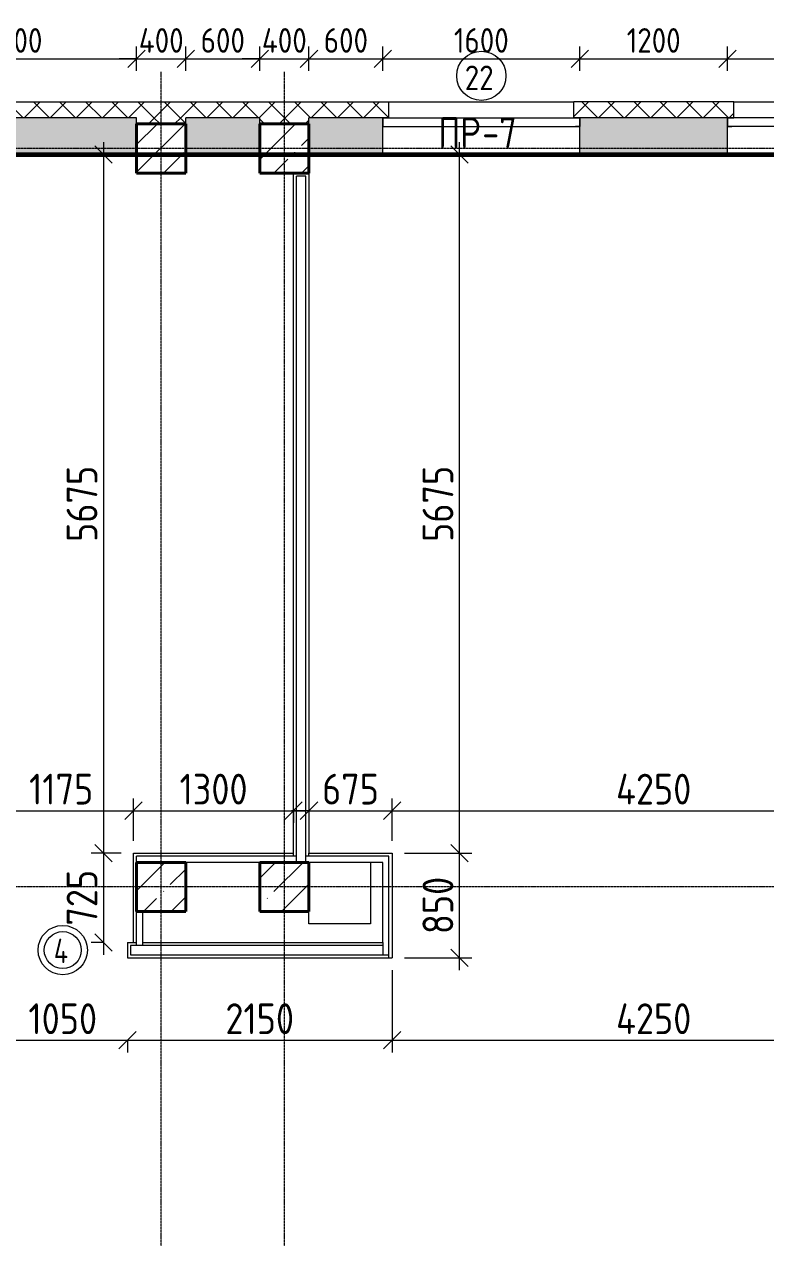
# Model space of a CAD drawing. Header units: millimetres. Extents: x -56773 to 221258, y -262288 to 26541.
# Drawn here: x 14971 to 20994, y -48309 to -38451 of the extents above; entities that cross this region are included whole.
import ezdxf

# ---------------------------------------------------------------- set-up
doc = ezdxf.new("R2010")
doc.units = ezdxf.units.MM
doc.linetypes.add('ADSK_Линия сетки', pattern=[25, 20, -2.5, 0, -2.5])
for name, color, linetype, lineweight in [('3.1 Штукатурка внешн стен для инвесторов', 5, 'Continuous', 60), ('_ Окна', 7, 'Continuous', 18), ('Марки', 7, 'Continuous', 20), ('Марки дверей', 7, 'Continuous', 20), ('Марки окон', 7, 'Continuous', 20), ('Несущие колонны', 7, 'Continuous', 18), ('Окна', 7, 'Continuous', 9), ('Оси', 7, 'Continuous', 9), ('Перекрытие', 7, 'Continuous', 18), ('Размеры', 7, 'Continuous', 9), ('Стены внутренние', 7, 'Continuous', 18), ('Стены наружные', 7, 'Continuous', 18), ('Стены несущие', 7, 'Continuous', 30), ('Стены отделка', 7, 'Continuous', 30), ('Стены штриховка', 7, 'Continuous', 9)]:
    doc.layers.add(name, color=color, linetype=linetype, lineweight=lineweight)
doc.styles.add('GOST Common_2', font='', dxfattribs={"width": 0.9, "height": 250})
doc.styles.add('GOST Common_3', font='', dxfattribs={"width": 0.9, "height": 200})
doc.styles.add('GOST Common_5', font='', dxfattribs={"width": 0.85, "height": 250})
doc.styles.add('GOST Common_B', font='', dxfattribs={"width": 0.8, "height": 200})
doc.styles.get('GOST Common_2').set_extended_font_data('GOST Common')
doc.styles.get('GOST Common_3').set_extended_font_data('GOST Common')
doc.styles.get('GOST Common_5').set_extended_font_data('GOST Common')
doc.styles.get('GOST Common_B').set_extended_font_data('GOST Common', bold=True)
doc.dimstyles.new('ADSK_Основной_2_0', dxfattribs={"dimscale": 304.8, "dimtxt": 201.142999, "dimasz": 0.463911, "dimexe": 0.328084, "dimexo": 0.328084, "dimgap": 0.164042, "dimtad": 1, "dimdec": 3, "dimrnd": 0.001, "dimdsep": 46, "dimtxsty": 'GOST Common_3', "dimblk1": 'OBLIQUE', "dimblk2": 'OBLIQUE', "dimsah": 1, "dimcen": 0.09, "dimdle": 0.328084, "dimazin": 2, "dimtfac": 1, "dimtdec": 4, "dimtix": 1, "dimtmove": 0, "dimatfit": 3, "dimfxl": 1, "dimtvp": 1, "dimtolj": 1, "dimtzin": 0, "dimlwd": 20, "dimlwe": 20, "dimarcsym": 2})
doc.dimstyles.new('ADSK_Основной_2_0_3', dxfattribs={"dimscale": 304.8, "dimtxt": 201.142999, "dimasz": 0.463911, "dimexe": 0.328084, "dimexo": 0.328084, "dimgap": 0.164042, "dimtad": 1, "dimdec": 3, "dimrnd": 0.001, "dimdsep": 46, "dimtxsty": 'GOST Common_2', "dimblk1": 'OBLIQUE', "dimblk2": 'OBLIQUE', "dimsah": 1, "dimcen": 0.09, "dimdle": 0.328084, "dimazin": 2, "dimtfac": 1, "dimtdec": 4, "dimtix": 1, "dimtmove": 0, "dimatfit": 3, "dimfxl": 1, "dimtvp": 1, "dimtolj": 1, "dimtzin": 0, "dimlwd": 20, "dimlwe": 20, "dimarcsym": 2})
pattern_1 = [(45, (1283.93, -48864.63), (-224.5064, 224.5064), []), (45, (1508.44, -48864.63), (-224.5064, 224.5064), [396.875, -79.375, 3.353, -76.022])]
pattern_2 = [(45, (1283.93, -48864.63), (-106.066, 106.066), []), (135, (1283.93, -48864.63), (-106.066, -106.066), [])]

# ---------------------------------------------------------------- blocks, each defined once
blk = doc.blocks.new('ADSK_КолоннаЖБ_Прямоугольная - 400x400 мм-1807143-Кладочный план 1-го этажа')
at = {"layer": 'Несущие колонны', "lineweight": 40}
for p, q in [((-200, 200), (200, 200)), ((-200, -200), (-200, 200)), ((200, 200), (200, -200)), ((200, -200), (-200, -200))]:
    blk.add_line(p, q, dxfattribs=at)
blk = doc.blocks.new('ОКНО L03 _2СТ_RS - ОК-1_1600х2000h_противоударное-3556404-Кладочный план 1-го этажа')
at = {"layer": '_ Окна'}
for p, q in [((-838.1, -79), (761.9, -79)), ((-838.1, -149), (-838.1, -79)), ((-838.1, -79), (-803.1, -79)), ((761.9, -79), (726.9, -79)), ((761.9, -149), (761.9, -79)), ((-838.1, -149), (761.9, -149)), ((-838.1, -149), (-833.1, -149)), ((761.9, -149), (756.9, -149))]:
    blk.add_line(p, q, dxfattribs=at)
blk = doc.blocks.new('ОКНО L03 _2СТ_RS - ОК-1_1600х2000h_противоударное-3556409-Кладочный план 1-го этажа')
at = {"layer": '_ Окна'}
for p, q in [((-838.1, 149), (761.9, 149)), ((-838.1, 149), (-838.1, 79)), ((-838.1, 149), (-833.1, 149)), ((761.9, 149), (756.9, 149)), ((761.9, 149), (761.9, 79)), ((-838.1, 79), (761.9, 79)), ((-838.1, 79), (-803.1, 79)), ((761.9, 79), (726.9, 79))]:
    blk.add_line(p, q, dxfattribs=at)
blk = doc.blocks.new('_Oblique')
at = {"color": 0, "linetype": 'ByBlock', "lineweight": -2}
blk.add_line((-0.5, -0.5), (0.5, 0.5), dxfattribs=at)
blk = doc.blocks.new('*D4215')
at = {"layer": 'Defpoints', "color": 0, "lineweight": 25, "transparency": 16777216}
for p in [(13883.9, -38632.1), (15883.9, -38732.1), (15883.9, -38930.2)]:
    blk.add_point(p, dxfattribs=at)
at = {"layer": 'Размеры', "color": 0, "lineweight": 20, "transparency": 16777216}
for p, q in [((15883.9, -38830.2), (15883.9, -38632.1)), ((13783.9, -38732.1), (15983.9, -38732.1)), ((13883.9, -38732.1), (13883.9, -38832.1))]:
    blk.add_line(p, q, dxfattribs=at)
at = {"layer": 'Размеры', "color": 0, "lineweight": 20, "transparency": 16777216, "xscale": 141.4, "yscale": 141.4, "zscale": 141.4, "rotation": 180}
blk.add_blockref('_Oblique', (13883.9, -38732.1), dxfattribs=at)
at = {"layer": 'Размеры', "color": 0, "lineweight": 20, "transparency": 16777216, "xscale": 141.4, "yscale": 141.4, "zscale": 141.4}
blk.add_blockref('_Oblique', (15883.9, -38732.1), dxfattribs=at)
at = {"layer": 'Размеры', "color": 0, "lineweight": 9, "transparency": 16777216, "insert": (14883.9, -38582.1), "char_height": 200, "width": 605.475, "attachment_point": 5, "style": 'GOST Common_3'}
blk.add_mtext('\\A1;2000', dxfattribs=at)
blk = doc.blocks.new('*D4216')
at = {"layer": 'Defpoints', "color": 0, "lineweight": 25, "transparency": 16777216}
for p in [(16283.9, -38732.1), (15883.9, -38930.2), (16283.9, -38930.2)]:
    blk.add_point(p, dxfattribs=at)
at = {"layer": 'Размеры', "color": 0, "lineweight": 20, "transparency": 16777216}
for p, q in [((15883.9, -38830.2), (15883.9, -38632.1)), ((16283.9, -38830.2), (16283.9, -38632.1)), ((15883.9, -38732.1), (15742.5, -38732.1)), ((15883.9, -38732.1), (16283.9, -38732.1)), ((16283.9, -38732.1), (16425.3, -38732.1))]:
    blk.add_line(p, q, dxfattribs=at)
at = {"layer": 'Размеры', "color": 0, "lineweight": 20, "transparency": 16777216, "xscale": 141.4, "yscale": 141.4, "zscale": 141.4}
blk.add_blockref('_Oblique', (15883.9, -38732.1), dxfattribs=at)
at = {"layer": 'Размеры', "color": 0, "lineweight": 20, "transparency": 16777216, "xscale": 141.4, "yscale": 141.4, "zscale": 141.4, "rotation": 180}
blk.add_blockref('_Oblique', (16283.9, -38732.1), dxfattribs=at)
at = {"layer": 'Размеры', "color": 0, "lineweight": 9, "transparency": 16777216, "insert": (16083.9, -38582.1), "char_height": 200, "width": 474.561, "attachment_point": 5, "style": 'GOST Common_3'}
blk.add_mtext('\\A1;400', dxfattribs=at)
blk = doc.blocks.new('*D4217')
at = {"layer": 'Defpoints', "color": 0, "lineweight": 25, "transparency": 16777216}
for p in [(16883.9, -38732.1), (16283.9, -38930.2), (16883.9, -38930.2)]:
    blk.add_point(p, dxfattribs=at)
at = {"layer": 'Размеры', "color": 0, "lineweight": 20, "transparency": 16777216}
for p, q in [((16283.9, -38830.2), (16283.9, -38632.1)), ((16883.9, -38830.2), (16883.9, -38632.1)), ((16183.9, -38732.1), (16983.9, -38732.1))]:
    blk.add_line(p, q, dxfattribs=at)
at = {"layer": 'Размеры', "color": 0, "lineweight": 20, "transparency": 16777216, "xscale": 141.4, "yscale": 141.4, "zscale": 141.4, "rotation": 180}
blk.add_blockref('_Oblique', (16283.9, -38732.1), dxfattribs=at)
at = {"layer": 'Размеры', "color": 0, "lineweight": 20, "transparency": 16777216, "xscale": 141.4, "yscale": 141.4, "zscale": 141.4}
blk.add_blockref('_Oblique', (16883.9, -38732.1), dxfattribs=at)
at = {"layer": 'Размеры', "color": 0, "lineweight": 9, "transparency": 16777216, "insert": (16583.9, -38582.1), "char_height": 200, "width": 454.106, "attachment_point": 5, "style": 'GOST Common_3'}
blk.add_mtext('\\A1;600', dxfattribs=at)
blk = doc.blocks.new('*D4218')
at = {"layer": 'Defpoints', "color": 0, "lineweight": 25, "transparency": 16777216}
for p in [(17283.9, -38732.1), (16883.9, -38930.2), (17283.9, -38930.2)]:
    blk.add_point(p, dxfattribs=at)
at = {"layer": 'Размеры', "color": 0, "lineweight": 20, "transparency": 16777216}
for p, q in [((16883.9, -38830.2), (16883.9, -38632.1)), ((17283.9, -38830.2), (17283.9, -38632.1)), ((16883.9, -38732.1), (16742.5, -38732.1)), ((16883.9, -38732.1), (17283.9, -38732.1)), ((17283.9, -38732.1), (17425.3, -38732.1))]:
    blk.add_line(p, q, dxfattribs=at)
at = {"layer": 'Размеры', "color": 0, "lineweight": 20, "transparency": 16777216, "xscale": 141.4, "yscale": 141.4, "zscale": 141.4}
blk.add_blockref('_Oblique', (16883.9, -38732.1), dxfattribs=at)
at = {"layer": 'Размеры', "color": 0, "lineweight": 20, "transparency": 16777216, "xscale": 141.4, "yscale": 141.4, "zscale": 141.4, "rotation": 180}
blk.add_blockref('_Oblique', (17283.9, -38732.1), dxfattribs=at)
at = {"layer": 'Размеры', "color": 0, "lineweight": 9, "transparency": 16777216, "insert": (17083.9, -38582.1), "char_height": 200, "width": 474.561, "attachment_point": 5, "style": 'GOST Common_3'}
blk.add_mtext('\\A1;400', dxfattribs=at)
blk = doc.blocks.new('*D4219')
at = {"layer": 'Defpoints', "color": 0, "lineweight": 25, "transparency": 16777216}
for p in [(17883.9, -38732.1), (17283.9, -38930.2), (17883.9, -38930)]:
    blk.add_point(p, dxfattribs=at)
at = {"layer": 'Размеры', "color": 0, "lineweight": 20, "transparency": 16777216}
for p, q in [((17283.9, -38830.2), (17283.9, -38632.1)), ((17883.9, -38830), (17883.9, -38632.1)), ((17183.9, -38732.1), (17983.9, -38732.1))]:
    blk.add_line(p, q, dxfattribs=at)
at = {"layer": 'Размеры', "color": 0, "lineweight": 20, "transparency": 16777216, "xscale": 141.4, "yscale": 141.4, "zscale": 141.4, "rotation": 180}
blk.add_blockref('_Oblique', (17283.9, -38732.1), dxfattribs=at)
at = {"layer": 'Размеры', "color": 0, "lineweight": 20, "transparency": 16777216, "xscale": 141.4, "yscale": 141.4, "zscale": 141.4}
blk.add_blockref('_Oblique', (17883.9, -38732.1), dxfattribs=at)
at = {"layer": 'Размеры', "color": 0, "lineweight": 9, "transparency": 16777216, "insert": (17583.9, -38582.1), "char_height": 200, "width": 454.106, "attachment_point": 5, "style": 'GOST Common_3'}
blk.add_mtext('\\A1;600', dxfattribs=at)
blk = doc.blocks.new('*D4220')
at = {"layer": 'Defpoints', "color": 0, "lineweight": 25, "transparency": 16777216}
for p in [(19483.9, -38732.1), (17883.9, -38930), (19483.9, -38930)]:
    blk.add_point(p, dxfattribs=at)
at = {"layer": 'Размеры', "color": 0, "lineweight": 20, "transparency": 16777216}
for p, q in [((17883.9, -38830), (17883.9, -38632.1)), ((19483.9, -38830), (19483.9, -38632.1)), ((17783.9, -38732.1), (19583.9, -38732.1))]:
    blk.add_line(p, q, dxfattribs=at)
at = {"layer": 'Размеры', "color": 0, "lineweight": 20, "transparency": 16777216, "xscale": 141.4, "yscale": 141.4, "zscale": 141.4, "rotation": 180}
blk.add_blockref('_Oblique', (17883.9, -38732.1), dxfattribs=at)
at = {"layer": 'Размеры', "color": 0, "lineweight": 20, "transparency": 16777216, "xscale": 141.4, "yscale": 141.4, "zscale": 141.4}
blk.add_blockref('_Oblique', (19483.9, -38732.1), dxfattribs=at)
at = {"layer": 'Размеры', "color": 0, "lineweight": 9, "transparency": 16777216, "insert": (18683.9, -38582.1), "char_height": 200, "width": 560.473, "attachment_point": 5, "style": 'GOST Common_3'}
blk.add_mtext('\\A1;1600', dxfattribs=at)
blk = doc.blocks.new('*D4221')
at = {"layer": 'Defpoints', "color": 0, "lineweight": 25, "transparency": 16777216}
for p in [(20683.9, -38732.1), (19483.9, -38930), (20683.9, -38930)]:
    blk.add_point(p, dxfattribs=at)
at = {"layer": 'Размеры', "color": 0, "lineweight": 20, "transparency": 16777216}
for p, q in [((19483.9, -38830), (19483.9, -38632.1)), ((20683.9, -38830), (20683.9, -38632.1)), ((19383.9, -38732.1), (20783.9, -38732.1))]:
    blk.add_line(p, q, dxfattribs=at)
at = {"layer": 'Размеры', "color": 0, "lineweight": 20, "transparency": 16777216, "xscale": 141.4, "yscale": 141.4, "zscale": 141.4, "rotation": 180}
blk.add_blockref('_Oblique', (19483.9, -38732.1), dxfattribs=at)
at = {"layer": 'Размеры', "color": 0, "lineweight": 20, "transparency": 16777216, "xscale": 141.4, "yscale": 141.4, "zscale": 141.4}
blk.add_blockref('_Oblique', (20683.9, -38732.1), dxfattribs=at)
at = {"layer": 'Размеры', "color": 0, "lineweight": 9, "transparency": 16777216, "insert": (20083.9, -38582.1), "char_height": 200, "width": 560.473, "attachment_point": 5, "style": 'GOST Common_3'}
blk.add_mtext('\\A1;1200', dxfattribs=at)
blk = doc.blocks.new('*D4222')
at = {"layer": 'Defpoints', "color": 0, "lineweight": 25, "transparency": 16777216}
for p in [(22283.9, -38732.1), (20683.9, -38930), (22283.9, -38930)]:
    blk.add_point(p, dxfattribs=at)
at = {"layer": 'Размеры', "color": 0, "lineweight": 20, "transparency": 16777216}
for p, q in [((20683.9, -38830), (20683.9, -38632.1)), ((22283.9, -38830), (22283.9, -38632.1)), ((20583.9, -38732.1), (22383.9, -38732.1))]:
    blk.add_line(p, q, dxfattribs=at)
at = {"layer": 'Размеры', "color": 0, "lineweight": 20, "transparency": 16777216, "xscale": 141.4, "yscale": 141.4, "zscale": 141.4, "rotation": 180}
blk.add_blockref('_Oblique', (20683.9, -38732.1), dxfattribs=at)
at = {"layer": 'Размеры', "color": 0, "lineweight": 20, "transparency": 16777216, "xscale": 141.4, "yscale": 141.4, "zscale": 141.4}
blk.add_blockref('_Oblique', (22283.9, -38732.1), dxfattribs=at)
at = {"layer": 'Размеры', "color": 0, "lineweight": 9, "transparency": 16777216, "insert": (21483.9, -38582.1), "char_height": 200, "width": 560.473, "attachment_point": 5, "style": 'GOST Common_3'}
blk.add_mtext('\\A1;1600', dxfattribs=at)
blk = doc.blocks.new('М_двери1 - Марка экземпляра 2-3719212-Кладочный план 1-го этажа')
at = {"layer": 'Марки дверей'}
for radius in [2, 1.5]:
    blk.add_circle((0, 0), radius, dxfattribs=at)
blk = doc.blocks.new('*D3689')
at = {"layer": 'Defpoints', "color": 0, "lineweight": 25, "transparency": 16777216}
for p in [(14758.9, -46604.9), (15808.9, -46604.9), (15808.9, -46704.9)]:
    blk.add_point(p, dxfattribs=at)
at = {"layer": 'Размеры', "color": 0, "lineweight": 20, "transparency": 16777216}
for p, q in [((14658.9, -46704.9), (15908.9, -46704.9)), ((14758.9, -46704.9), (14758.9, -46804.9)), ((15808.9, -46704.9), (15808.9, -46804.9))]:
    blk.add_line(p, q, dxfattribs=at)
at = {"layer": 'Размеры', "color": 0, "lineweight": 20, "transparency": 16777216, "xscale": 141.4, "yscale": 141.4, "zscale": 141.4, "rotation": 180}
blk.add_blockref('_Oblique', (14758.9, -46704.9), dxfattribs=at)
at = {"layer": 'Размеры', "color": 0, "lineweight": 20, "transparency": 16777216, "xscale": 141.4, "yscale": 141.4, "zscale": 141.4}
blk.add_blockref('_Oblique', (15808.9, -46704.9), dxfattribs=at)
at = {"layer": 'Размеры', "color": 0, "lineweight": 9, "transparency": 16777216, "insert": (15283.9, -46529.9), "char_height": 250, "width": 560.473, "attachment_point": 5, "style": 'GOST Common_2'}
blk.add_mtext('\\A1;1050', dxfattribs=at)
blk = doc.blocks.new('*D3690')
at = {"layer": 'Defpoints', "color": 0, "lineweight": 25, "transparency": 16777216}
for p in [(17958.9, -46034.7), (15808.9, -46604.9), (17958.9, -46704.9)]:
    blk.add_point(p, dxfattribs=at)
at = {"layer": 'Размеры', "color": 0, "lineweight": 20, "transparency": 16777216}
for p, q in [((17958.9, -46134.7), (17958.9, -46804.9)), ((15708.9, -46704.9), (18058.9, -46704.9)), ((15808.9, -46704.9), (15808.9, -46804.9))]:
    blk.add_line(p, q, dxfattribs=at)
at = {"layer": 'Размеры', "color": 0, "lineweight": 20, "transparency": 16777216, "xscale": 141.4, "yscale": 141.4, "zscale": 141.4, "rotation": 180}
blk.add_blockref('_Oblique', (15808.9, -46704.9), dxfattribs=at)
at = {"layer": 'Размеры', "color": 0, "lineweight": 20, "transparency": 16777216, "xscale": 141.4, "yscale": 141.4, "zscale": 141.4}
blk.add_blockref('_Oblique', (17958.9, -46704.9), dxfattribs=at)
at = {"layer": 'Размеры', "color": 0, "lineweight": 9, "transparency": 16777216, "insert": (16883.9, -46529.9), "char_height": 250, "width": 560.473, "attachment_point": 5, "style": 'GOST Common_2'}
blk.add_mtext('\\A1;2150', dxfattribs=at)
blk = doc.blocks.new('*D3691')
at = {"layer": 'Defpoints', "color": 0, "lineweight": 25, "transparency": 16777216}
for p in [(17958.9, -46034.7), (22208.9, -46034.7), (22208.9, -46704.9)]:
    blk.add_point(p, dxfattribs=at)
at = {"layer": 'Размеры', "color": 0, "lineweight": 20, "transparency": 16777216}
for p, q in [((17958.9, -46134.7), (17958.9, -46804.9)), ((22208.9, -46134.7), (22208.9, -46804.9)), ((17858.9, -46704.9), (22308.9, -46704.9))]:
    blk.add_line(p, q, dxfattribs=at)
at = {"layer": 'Размеры', "color": 0, "lineweight": 20, "transparency": 16777216, "xscale": 141.4, "yscale": 141.4, "zscale": 141.4, "rotation": 180}
blk.add_blockref('_Oblique', (17958.9, -46704.9), dxfattribs=at)
at = {"layer": 'Размеры', "color": 0, "lineweight": 20, "transparency": 16777216, "xscale": 141.4, "yscale": 141.4, "zscale": 141.4}
blk.add_blockref('_Oblique', (22208.9, -46704.9), dxfattribs=at)
at = {"layer": 'Размеры', "color": 0, "lineweight": 9, "transparency": 16777216, "insert": (20083.9, -46529.9), "char_height": 250, "width": 625.93, "attachment_point": 5, "style": 'GOST Common_2'}
blk.add_mtext('\\A1;4250', dxfattribs=at)
blk = doc.blocks.new('*D3740')
at = {"layer": 'Defpoints', "color": 0, "lineweight": 25, "transparency": 16777216}
for p in [(17283.9, -44739.6), (17958.9, -44839.6), (17958.9, -45184.7)]:
    blk.add_point(p, dxfattribs=at)
at = {"layer": 'Размеры', "color": 0, "lineweight": 20, "transparency": 16777216}
for p, q in [((17958.9, -45084.7), (17958.9, -44739.6)), ((17283.9, -44839.6), (17142.5, -44839.6)), ((17283.9, -44839.6), (17283.9, -44939.6)), ((17283.9, -44839.6), (17958.9, -44839.6)), ((17958.9, -44839.6), (18100.3, -44839.6))]:
    blk.add_line(p, q, dxfattribs=at)
at = {"layer": 'Размеры', "color": 0, "lineweight": 20, "transparency": 16777216, "xscale": 141.4, "yscale": 141.4, "zscale": 141.4}
blk.add_blockref('_Oblique', (17283.9, -44839.6), dxfattribs=at)
at = {"layer": 'Размеры', "color": 0, "lineweight": 20, "transparency": 16777216, "xscale": 141.4, "yscale": 141.4, "zscale": 141.4, "rotation": 180}
blk.add_blockref('_Oblique', (17958.9, -44839.6), dxfattribs=at)
at = {"layer": 'Размеры', "color": 0, "lineweight": 9, "transparency": 16777216, "insert": (17621.4, -44664.6), "char_height": 250, "width": 454.106, "attachment_point": 5, "style": 'GOST Common_2'}
blk.add_mtext('\\A1;675', dxfattribs=at)
blk = doc.blocks.new('*D3741')
at = {"layer": 'Defpoints', "color": 0, "lineweight": 25, "transparency": 16777216}
for p in [(22208.9, -44839.6), (17958.9, -45184.7), (22208.9, -45184.7)]:
    blk.add_point(p, dxfattribs=at)
at = {"layer": 'Размеры', "color": 0, "lineweight": 20, "transparency": 16777216}
for p, q in [((17958.9, -45084.7), (17958.9, -44739.6)), ((22208.9, -45084.7), (22208.9, -44739.6)), ((17858.9, -44839.6), (22308.9, -44839.6))]:
    blk.add_line(p, q, dxfattribs=at)
at = {"layer": 'Размеры', "color": 0, "lineweight": 20, "transparency": 16777216, "xscale": 141.4, "yscale": 141.4, "zscale": 141.4, "rotation": 180}
blk.add_blockref('_Oblique', (17958.9, -44839.6), dxfattribs=at)
at = {"layer": 'Размеры', "color": 0, "lineweight": 20, "transparency": 16777216, "xscale": 141.4, "yscale": 141.4, "zscale": 141.4}
blk.add_blockref('_Oblique', (22208.9, -44839.6), dxfattribs=at)
at = {"layer": 'Размеры', "color": 0, "lineweight": 9, "transparency": 16777216, "insert": (20083.9, -44664.6), "char_height": 250, "width": 625.93, "attachment_point": 5, "style": 'GOST Common_2'}
blk.add_mtext('\\A1;4250', dxfattribs=at)
blk = doc.blocks.new('*D3743')
at = {"layer": 'Defpoints', "color": 0, "lineweight": 25, "transparency": 16777216}
for p in [(17958.9, -45184.7), (18506.4, -45184.7), (17958.9, -46034.7)]:
    blk.add_point(p, dxfattribs=at)
at = {"layer": 'Размеры', "color": 0, "lineweight": 20, "transparency": 16777216}
for p, q in [((18506.4, -46134.7), (18506.4, -45084.7)), ((18058.9, -45184.7), (18606.4, -45184.7)), ((18058.9, -46034.7), (18606.4, -46034.7))]:
    blk.add_line(p, q, dxfattribs=at)
at = {"layer": 'Размеры', "color": 0, "lineweight": 20, "transparency": 16777216, "xscale": 141.4, "yscale": 141.4, "zscale": 141.4}
for p, rotation in [((18506.4, -45184.7), 90), ((18506.4, -46034.7), 270)]:
    blk.add_blockref('_Oblique', p, dxfattribs=dict(at, rotation=rotation))
at = {"layer": 'Размеры', "color": 0, "lineweight": 9, "transparency": 16777216, "insert": (18331.4, -45609.7), "char_height": 250, "width": 454.106, "attachment_point": 5, "rotation": 90, "style": 'GOST Common_2'}
blk.add_mtext('\\A1;850', dxfattribs=at)
blk = doc.blocks.new('*D3744')
at = {"layer": 'Defpoints', "color": 0, "lineweight": 25, "transparency": 16777216}
for p in [(18406.4, -39509.7), (18506.4, -39509.7), (17958.9, -45184.7)]:
    blk.add_point(p, dxfattribs=at)
at = {"layer": 'Размеры', "color": 0, "lineweight": 20, "transparency": 16777216}
for p, q in [((18506.4, -45284.7), (18506.4, -39409.7)), ((18506.4, -39509.7), (18606.4, -39509.7)), ((18058.9, -45184.7), (18606.4, -45184.7))]:
    blk.add_line(p, q, dxfattribs=at)
at = {"layer": 'Размеры', "color": 0, "lineweight": 20, "transparency": 16777216, "xscale": 141.4, "yscale": 141.4, "zscale": 141.4}
for p, rotation in [((18506.4, -39509.7), 90), ((18506.4, -45184.7), 270)]:
    blk.add_blockref('_Oblique', p, dxfattribs=dict(at, rotation=rotation))
at = {"layer": 'Размеры', "color": 0, "lineweight": 9, "transparency": 16777216, "insert": (18331.4, -42347.2), "char_height": 250, "width": 605.475, "attachment_point": 5, "rotation": 90, "style": 'GOST Common_2'}
blk.add_mtext('\\A1;5675', dxfattribs=at)
blk = doc.blocks.new('*D3746')
at = {"layer": 'Defpoints', "color": 0, "lineweight": 25, "transparency": 16777216}
for p in [(15858.9, -44839.6), (14683.9, -45184.7), (15858.9, -45184.7)]:
    blk.add_point(p, dxfattribs=at)
at = {"layer": 'Размеры', "color": 0, "lineweight": 20, "transparency": 16777216}
for p, q in [((14683.9, -45084.7), (14683.9, -44739.6)), ((15858.9, -45084.7), (15858.9, -44739.6)), ((14583.9, -44839.6), (15958.9, -44839.6))]:
    blk.add_line(p, q, dxfattribs=at)
at = {"layer": 'Размеры', "color": 0, "lineweight": 20, "transparency": 16777216, "xscale": 141.4, "yscale": 141.4, "zscale": 141.4, "rotation": 180}
blk.add_blockref('_Oblique', (14683.9, -44839.6), dxfattribs=at)
at = {"layer": 'Размеры', "color": 0, "lineweight": 20, "transparency": 16777216, "xscale": 141.4, "yscale": 141.4, "zscale": 141.4}
blk.add_blockref('_Oblique', (15858.9, -44839.6), dxfattribs=at)
at = {"layer": 'Размеры', "color": 0, "lineweight": 9, "transparency": 16777216, "insert": (15271.4, -44664.6), "char_height": 250, "width": 515.472, "attachment_point": 5, "style": 'GOST Common_2'}
blk.add_mtext('\\A1;1175', dxfattribs=at)
blk = doc.blocks.new('*D3747')
at = {"layer": 'Defpoints', "color": 0, "lineweight": 25, "transparency": 16777216}
for p in [(17158.9, -44739.6), (17158.9, -44839.6), (15858.9, -45184.7)]:
    blk.add_point(p, dxfattribs=at)
at = {"layer": 'Размеры', "color": 0, "lineweight": 20, "transparency": 16777216}
for p, q in [((15858.9, -45084.7), (15858.9, -44739.6)), ((15758.9, -44839.6), (17258.9, -44839.6)), ((17158.9, -44839.6), (17158.9, -44939.6))]:
    blk.add_line(p, q, dxfattribs=at)
at = {"layer": 'Размеры', "color": 0, "lineweight": 20, "transparency": 16777216, "xscale": 141.4, "yscale": 141.4, "zscale": 141.4, "rotation": 180}
blk.add_blockref('_Oblique', (15858.9, -44839.6), dxfattribs=at)
at = {"layer": 'Размеры', "color": 0, "lineweight": 20, "transparency": 16777216, "xscale": 141.4, "yscale": 141.4, "zscale": 141.4}
blk.add_blockref('_Oblique', (17158.9, -44839.6), dxfattribs=at)
at = {"layer": 'Размеры', "color": 0, "lineweight": 9, "transparency": 16777216, "insert": (16508.9, -44664.6), "char_height": 250, "width": 560.473, "attachment_point": 5, "style": 'GOST Common_2'}
blk.add_mtext('\\A1;1300', dxfattribs=at)
blk = doc.blocks.new('*D3748')
at = {"layer": 'Defpoints', "color": 0, "lineweight": 25, "transparency": 16777216}
for p in [(15715.2, -39509.7), (15615.2, -45184.7), (15858.9, -45184.7)]:
    blk.add_point(p, dxfattribs=at)
at = {"layer": 'Размеры', "color": 0, "lineweight": 20, "transparency": 16777216}
for p, q in [((15615.2, -39409.7), (15615.2, -45284.7)), ((15615.2, -39509.7), (15515.2, -39509.7)), ((15758.9, -45184.7), (15515.2, -45184.7))]:
    blk.add_line(p, q, dxfattribs=at)
at = {"layer": 'Размеры', "color": 0, "lineweight": 20, "transparency": 16777216, "xscale": 141.4, "yscale": 141.4, "zscale": 141.4}
for p, rotation in [((15615.2, -39509.7), 90), ((15615.2, -45184.7), 270)]:
    blk.add_blockref('_Oblique', p, dxfattribs=dict(at, rotation=rotation))
at = {"layer": 'Размеры', "color": 0, "lineweight": 9, "transparency": 16777216, "insert": (15440.2, -42347.2), "char_height": 250, "width": 605.475, "attachment_point": 5, "rotation": 90, "style": 'GOST Common_2'}
blk.add_mtext('\\A1;5675', dxfattribs=at)
blk = doc.blocks.new('*D3749')
at = {"layer": 'Defpoints', "color": 0, "lineweight": 25, "transparency": 16777216}
for p in [(15858.9, -45184.7), (15615.2, -45909.7), (15715.2, -45909.7)]:
    blk.add_point(p, dxfattribs=at)
at = {"layer": 'Размеры', "color": 0, "lineweight": 20, "transparency": 16777216}
for p, q in [((15615.2, -45084.7), (15615.2, -46009.7)), ((15758.9, -45184.7), (15515.2, -45184.7)), ((15615.2, -45909.7), (15515.2, -45909.7))]:
    blk.add_line(p, q, dxfattribs=at)
at = {"layer": 'Размеры', "color": 0, "lineweight": 20, "transparency": 16777216, "xscale": 141.4, "yscale": 141.4, "zscale": 141.4}
for p, rotation in [((15615.2, -45184.7), 90), ((15615.2, -45909.7), 270)]:
    blk.add_blockref('_Oblique', p, dxfattribs=dict(at, rotation=rotation))
at = {"layer": 'Размеры', "color": 0, "lineweight": 9, "transparency": 16777216, "insert": (15440.2, -45547.2), "char_height": 250, "width": 454.106, "attachment_point": 5, "rotation": 90, "style": 'GOST Common_2'}
blk.add_mtext('\\A1;725', dxfattribs=at)
blk = doc.blocks.new('М_окна1 - Маркировка типоразмера-1510237-Кладочный план 1-го этажа')
at = {"layer": 'Марки окон'}
blk.add_circle((0, 0), 2, dxfattribs=at)

msp = doc.modelspace()

# ---------------------------------------------------------------- hatches: boundary and pattern name
at = {"layer": 'Несущие колонны', "lineweight": 9}
h = msp.add_hatch(dxfattribs=at)
h.set_pattern_fill('FP_3', color=256, style=0, pattern_type=2)
h.set_pattern_definition(pattern_1)
h.paths.add_polyline_path([(15883.9343, -39659.6624), (16283.9343, -39659.6624), (16283.9343, -39259.6624), (15883.9343, -39259.6624)])
h = msp.add_hatch(dxfattribs=at)
h.set_pattern_fill('FP_3', color=256, style=0, pattern_type=2)
h.set_pattern_definition(pattern_1)
h.paths.add_polyline_path([(17155.4871, -39659.6624), (17283.9343, -39659.6624), (17283.9343, -39259.6624), (16883.9343, -39259.6624), (16883.9343, -39659.6624)])
h = msp.add_hatch(dxfattribs=at)
h.set_pattern_fill('FP_3', color=256, style=0, pattern_type=2)
h.set_pattern_definition(pattern_1)
h.paths.add_polyline_path([(15933.9343, -45659.6624), (16283.9343, -45659.6624), (16283.9343, -45259.6624), (15883.9343, -45259.6624), (15883.9343, -45659.6624)])
h = msp.add_hatch(dxfattribs=at)
h.set_pattern_fill('FP_3', color=256, style=0, pattern_type=2)
h.set_pattern_definition(pattern_1)
h.paths.add_polyline_path([(16883.9343, -45659.6624), (17283.9343, -45659.6624), (17283.9343, -45259.6624), (16883.9343, -45259.6624)])
at = {"layer": 'Стены внутренние', "lineweight": 9}
h = msp.add_hatch(dxfattribs=at)
h.set_pattern_fill('FP_1', color=256, style=0, pattern_type=2)
h.set_pattern_definition([(45, (1283.93, -48864.63), (84.18955, 308.69595), [396.875, -79.375, 3.353, -76.022])])
h.paths.add_polyline_path([(42187.5179, -39509.6624), (43283.9343, -39509.6624), (43283.9343, -39209.6624), (41283.9343, -39209.6624), (41283.9343, -39509.6624)])
h.paths.add_polyline_path([(28283.9343, -39509.6624), (28883.9343, -39509.6624), (28883.9343, -39209.6624), (28283.9343, -39210.6624)])
h.paths.add_polyline_path([(29958.9343, -39509.6624), (29958.9343, -39209.6624), (29269.3587, -39209.6624), (29269.3587, -39259.6624), (29283.9343, -39259.6624), (29283.9343, -39509.6624), (29408.9343, -39509.6624)])
h.paths.add_polyline_path([(40883.9343, -39509.6624), (40883.9343, -39209.6624), (40283.9343, -39210.6624), (40283.9343, -39509.6624), (40715.0455, -39509.6624)])
h.paths.add_polyline_path([(31858.9343, -39509.6624), (32683.9343, -39509.6624), (32683.9343, -39210.6624), (31408.9343, -39209.6624), (31408.9343, -39509.6624), (31783.9343, -39509.6624)])
h.paths.add_polyline_path([(38333.9343, -39509.6624), (38683.9343, -39509.6624), (38683.9343, -39210.6624), (37483.9343, -39210.6624), (37483.9343, -39509.6624), (38308.9343, -39509.6624)])
h.paths.add_polyline_path([(34283.9343, -39509.6624), (34883.9343, -39509.6624), (34883.9343, -39209.6624), (34283.9343, -39210.6624)])
h.paths.add_polyline_path([(35283.9343, -39509.6624), (35883.9343, -39509.6624), (35883.9343, -39210.6624), (35283.9343, -39209.6624)])
h.paths.add_polyline_path([(26158.9343, -39509.6624), (26683.9343, -39509.6624), (26683.9343, -39210.6624), (25483.9343, -39210.6624), (25483.9343, -39509.6624), (26133.9343, -39509.6624)])
h.paths.add_polyline_path([(15883.9343, -39509.6624), (15883.9343, -39209.6624), (13883.9343, -39209.6624), (13883.9343, -39509.6624), (14210.5423, -39509.6624)])
h.paths.add_polyline_path([(16883.9343, -39509.6624), (16883.9343, -39209.6624), (16283.9343, -39209.6624), (16283.9343, -39509.6624)])
h.paths.add_polyline_path([(20100.4319, -39509.6624), (20683.9343, -39509.6624), (20683.9343, -39210.6624), (19483.9343, -39210.6624), (19483.9343, -39509.6624)])
h.paths.add_polyline_path([(23283.9343, -39509.6624), (23883.9343, -39509.6624), (23883.9343, -39210.6624), (23283.9343, -39209.6624)])
h.paths.add_polyline_path([(17283.9343, -39509.6624), (17883.9343, -39509.6624), (17883.9343, -39210.6624), (17283.9343, -39209.6624)])
h.paths.add_polyline_path([(22883.9343, -39509.6624), (22883.9343, -39209.6624), (22283.9343, -39210.6624), (22283.9343, -39509.6624)])
at = {"layer": 'Стены наружные', "lineweight": 9}
h = msp.add_hatch(dxfattribs=at)
h.set_pattern_fill('FP_4', color=256, style=0, pattern_type=2)
h.set_pattern_definition(pattern_2)
h.paths.add_polyline_path([(31408.9343, -39209.6624), (32733.9343, -39209.6624), (32733.9343, -39079.6624), (31408.9343, -39079.6624)])
h.paths.add_polyline_path([(28883.9343, -39209.6624), (29958.9343, -39209.6624), (29958.9343, -39079.6624), (28233.9343, -39079.6624), (28233.9343, -39209.6624)])
h.paths.add_polyline_path([(43283.9343, -39209.6624), (43283.9343, -39079.6624), (40233.9343, -39079.6624), (40233.9343, -39209.6624), (42187.5179, -39209.6624)])
h.paths.add_polyline_path([(34233.9343, -39209.6624), (35933.9343, -39209.6624), (35933.9343, -39079.6624), (34233.9343, -39079.6624)])
h.paths.add_polyline_path([(37770.1007, -39209.6624), (38733.9343, -39209.6624), (38733.9343, -39079.6624), (37433.9343, -39079.6624), (37433.9343, -39209.6624)])
h.paths.add_polyline_path([(22883.9343, -39209.6624), (23933.9343, -39209.6624), (23933.9343, -39079.6624), (22233.9343, -39079.6624), (22233.9343, -39209.6624)])
h.paths.add_polyline_path([(16283.9343, -39209.6624), (17933.9343, -39209.6624), (17933.9343, -39079.6624), (13883.9343, -39079.6624), (13883.9343, -39209.6624), (15883.9343, -39209.6624)])
h.paths.add_polyline_path([(25433.9343, -39209.6624), (26733.9343, -39209.6624), (26733.9343, -39079.6624), (25433.9343, -39079.6624)])
h.paths.add_polyline_path([(20100.4319, -39209.6624), (20733.9343, -39209.6624), (20733.9343, -39079.6624), (19433.9343, -39079.6624), (19433.9343, -39209.6624)])
h = msp.add_hatch(dxfattribs=at)
h.set_pattern_fill('FP_4', color=256, style=0, pattern_type=2)
h.set_pattern_definition(pattern_2)
h.paths.add_polyline_path([(15883.9343, -39259.6624), (16283.9343, -39259.6624), (16283.9343, -39209.6624), (15883.9343, -39209.6624)])
h = msp.add_hatch(dxfattribs=at)
h.set_pattern_fill('FP_4', color=256, style=0, pattern_type=2)
h.set_pattern_definition(pattern_2)
h.paths.add_polyline_path([(17155.4871, -39259.6624), (17283.9343, -39259.6624), (17283.9343, -39209.6624), (16883.9343, -39209.6624), (16883.9343, -39259.6624)])

# ---------------------------------------------------------------- linework, layer by layer
at = {"layer": '3.1 Штукатурка внешн стен для инвесторов'}
msp.add_lwpolyline([(13483.9343, -46259.6624), (13883.9343, -46259.6624), (13883.9343, -39509.6624), (29958.9343, -39509.6624)], dxfattribs=at)
at = {"layer": 'Несущие колонны', "lineweight": 9}
for p, q in [((16283.9343, -39259.6624), (15883.9343, -39259.6624)), ((15883.9343, -39659.6624), (15883.9343, -39259.6624)), ((16283.9343, -39259.6624), (16283.9343, -39659.6624)), ((17283.9343, -39259.6624), (16883.9343, -39259.6624)), ((16883.9343, -39659.6624), (16883.9343, -39259.6624)), ((17283.9343, -39259.6624), (17283.9343, -39659.6624)), ((16283.9343, -39659.6624), (15883.9343, -39659.6624)), ((17283.9343, -39659.6624), (16883.9343, -39659.6624)), ((16283.9343, -45259.6624), (15883.9343, -45259.6624)), ((15883.9343, -45659.6624), (15883.9343, -45259.6624)), ((16283.9343, -45259.6624), (16283.9343, -45659.6624)), ((17283.9343, -45259.6624), (16883.9343, -45259.6624)), ((16883.9343, -45659.6624), (16883.9343, -45259.6624)), ((17283.9343, -45259.6624), (17283.9343, -45659.6624)), ((15933.9343, -45659.6624), (15883.9343, -45659.6624)), ((16283.9343, -45659.6624), (15933.9343, -45659.6624)), ((17283.9343, -45659.6624), (16883.9343, -45659.6624))]:
    msp.add_line(p, q, dxfattribs=at)
at = {"layer": 'Оси', "linetype": 'ADSK_Линия сетки', "lineweight": 5}
for p, q in [((16083.9343, -59838.5137), (16083.9343, -38837.1863)), ((17083.9343, -59838.5137), (17083.9343, -38837.1863)), ((63681.4538, -39459.6624), (-23956.1623, -39459.6624)), ((63681.4538, -45459.6624), (-23956.1623, -45459.6624))]:
    msp.add_line(p, q, dxfattribs=at)
at = {"layer": 'Перекрытие'}
for p, q in [((17783.9343, -45259.6624), (17783.9343, -45759.6624)), ((17283.9343, -45759.6624), (17283.9343, -45659.6624)), ((17783.9343, -45759.6624), (17283.9343, -45759.6624))]:
    msp.add_line(p, q, dxfattribs=at)
at = {"layer": 'Стены внутренние', "lineweight": 5}
for p, q in [((19483.9343, -39509.6624), (17883.9343, -39509.6624)), ((22283.9343, -39509.6624), (20683.9343, -39509.6624))]:
    msp.add_line(p, q, dxfattribs=at)
at = {"layer": 'Стены наружные', "lineweight": 9}
for p, q in [((17933.9343, -39079.6624), (19433.9343, -39079.6624)), ((20733.9343, -39079.6624), (22233.9343, -39079.6624))]:
    msp.add_line(p, q, dxfattribs=at)
at = {"layer": 'Стены несущие', "lineweight": 9}
for p, q in [((17883.9343, -39210.6624), (17933.9343, -39210.6624)), ((17883.9343, -39509.6624), (17883.9343, -39210.6624)), ((17933.9343, -39209.6624), (17933.9343, -39210.6624)), ((19433.9343, -39209.6624), (19433.9343, -39210.6624)), ((19433.9343, -39210.6624), (19483.9343, -39210.6624)), ((19483.9343, -39509.6624), (19483.9343, -39210.6624)), ((20683.9343, -39210.6624), (20733.9343, -39210.6624)), ((20683.9343, -39509.6624), (20683.9343, -39210.6624)), ((20733.9343, -39209.6624), (20733.9343, -39210.6624)), ((15883.9343, -39509.6624), (15883.9343, -39259.6624)), ((16283.9343, -39509.6624), (16283.9343, -39259.6624)), ((16883.9343, -39509.6624), (16883.9343, -39259.6624)), ((17283.9343, -39509.6624), (17283.9343, -39259.6624)), ((15883.9343, -39509.6624), (13883.9343, -39509.6624)), ((16883.9343, -39509.6624), (16283.9343, -39509.6624)), ((17283.9343, -39509.6624), (17883.9343, -39509.6624)), ((19483.9343, -39509.6624), (20683.9343, -39509.6624)), ((17158.9343, -45184.6624), (17158.9343, -39659.6624)), ((17158.9343, -39659.6624), (17283.9343, -39659.6624)), ((17283.9343, -39659.6624), (17283.9343, -45184.6624)), ((17883.9343, -45259.6624), (15883.9343, -45259.6624)), ((17883.9343, -45909.6624), (17883.9343, -45259.6624)), ((15933.9343, -45909.6624), (15933.9343, -45659.6624)), ((15808.9343, -45909.6624), (15858.9343, -45909.6624)), ((15808.9343, -45909.6624), (15808.9343, -46034.6624)), ((15933.9343, -45909.6624), (17883.9343, -45909.6624)), ((15808.9343, -46034.6624), (17933.9343, -46034.6624))]:
    msp.add_line(p, q, dxfattribs=at)
at = {"layer": 'Стены отделка', "lineweight": 18}
for p, q in [((14063.9343, -39079.6624), (17933.9343, -39079.6624)), ((17933.9343, -39209.6624), (17933.9343, -39079.6624)), ((20733.9343, -39079.6624), (19433.9343, -39079.6624)), ((19433.9343, -39209.6624), (19433.9343, -39079.6624)), ((20733.9343, -39209.6624), (20733.9343, -39079.6624)), ((15883.9343, -39259.6624), (15883.9343, -39209.6624)), ((16283.9343, -39259.6624), (16283.9343, -39209.6624)), ((16883.9343, -39259.6624), (16883.9343, -39209.6624)), ((17283.9343, -39259.6624), (17283.9343, -39209.6624)), ((16283.9343, -39259.6624), (15883.9343, -39259.6624)), ((17283.9343, -39259.6624), (16883.9343, -39259.6624)), ((15858.9343, -45184.6624), (17158.9343, -45184.6624)), ((15858.9343, -45909.6624), (15858.9343, -45184.6624)), ((17283.9343, -45184.6624), (17958.9343, -45184.6624)), ((17958.9343, -45184.6624), (17958.9343, -46034.6624)), ((17933.9343, -46034.6624), (17958.9343, -46034.6624))]:
    msp.add_line(p, q, dxfattribs=at)
at = {"layer": 'Стены штриховка', "lineweight": 9}
for p, q in [((15883.9343, -39209.6624), (13883.9343, -39209.6624)), ((16883.9343, -39209.6624), (16283.9343, -39209.6624)), ((17933.9343, -39209.6624), (17283.9343, -39209.6624)), ((20733.9343, -39209.6624), (19433.9343, -39209.6624)), ((17258.9343, -39684.6624), (17183.9343, -39684.6624)), ((17183.9343, -45259.6624), (17183.9343, -39684.6624)), ((17258.9343, -45259.6624), (17258.9343, -39684.6624)), ((17183.9343, -45209.6624), (15883.9343, -45209.6624)), ((15883.9343, -45934.6624), (15883.9343, -45209.6624)), ((17158.9343, -45209.6624), (17158.9343, -45184.6624)), ((17933.9343, -45209.6624), (17258.9343, -45209.6624)), ((17283.9343, -45209.6624), (17283.9343, -45184.6624)), ((17933.9343, -46034.6624), (17933.9343, -45209.6624)), ((15933.9343, -45659.6624), (15883.9343, -45659.6624)), ((15833.9343, -45934.6624), (15833.9343, -46009.6624)), ((17883.9343, -45934.6624), (15833.9343, -45934.6624)), ((15858.9343, -45909.6624), (15883.9343, -45909.6624)), ((15933.9343, -45934.6624), (15933.9343, -45909.6624)), ((17883.9343, -45909.6624), (17883.9343, -46009.6624)), ((15833.9343, -46009.6624), (17933.9343, -46009.6624))]:
    msp.add_line(p, q, dxfattribs=at)

# ---------------------------------------------------------------- block references
at = {"layer": 'Марки дверей', "xscale": 99.99999999999993, "yscale": 99.99999999999993, "zscale": 99.99999999999993}
msp.add_blockref('М_двери1 - Марка экземпляра 2-3719212-Кладочный план 1-го этажа', (15283.9343, -45972.1624), dxfattribs=at)
at = {"layer": 'Марки окон', "xscale": 99.99999999999993, "yscale": 99.99999999999993, "zscale": 99.99999999999993}
msp.add_blockref('М_окна1 - Маркировка типоразмера-1510237-Кладочный план 1-го этажа', (18683.9343, -38869.6624), dxfattribs=at)
at = {"layer": 'Несущие колонны', "lineweight": 40, "rotation": 89.9999999999999}
for p in [(16083.9343, -39459.6624), (17083.9343, -39459.6624), (16083.9343, -45459.6624), (17083.9343, -45459.6624)]:
    msp.add_blockref('ADSK_КолоннаЖБ_Прямоугольная - 400x400 мм-1807143-Кладочный план 1-го этажа', p, dxfattribs=at)
at = {"layer": 'Окна'}
msp.add_blockref('ОКНО L03 _2СТ_RS - ОК-1_1600х2000h_противоударное-3556409-Кладочный план 1-го этажа', (18722.0343, -39359.6624), dxfattribs=at)
at = {"layer": 'Окна', "rotation": 180}
msp.add_blockref('ОКНО L03 _2СТ_RS - ОК-1_1600х2000h_противоударное-3556404-Кладочный план 1-го этажа', (21445.8343, -39359.6624), dxfattribs=at)

# ---------------------------------------------------------------- texts
at = {"layer": 'Марки', "lineweight": 9, "char_height": 250, "attachment_point": 1, "style": 'GOST Common_5'}
for s, insert, width in [('ПР', (18334.0035, -39206.6813), 432.91125), ('-7', (18691.191, -39206.6813), 389.620125)]:
    msp.add_mtext(s, dxfattribs=dict(at, insert=insert, width=width))
at = {"layer": 'Марки дверей', "lineweight": 5, "insert": (15211.8769, -45878.5035), "char_height": 200, "width": 166.751, "attachment_point": 1, "style": 'GOST Common_B'}
msp.add_mtext('\\fGOST Common|b1|i0|c204|p34|;\\W.8;4', dxfattribs=at)
at = {"layer": 'Марки окон', "lineweight": 5, "insert": (18549.3769, -38785.8771), "char_height": 200, "width": 317.46825, "attachment_point": 1, "style": 'GOST Common_2'}
msp.add_mtext('22', dxfattribs=at)

# ---------------------------------------------------------------- dimensions: what is measured, and where the dimension line sits
at = {"layer": 'Размеры', "lineweight": 9}
for base, p1, p2, dimstyle, override, picture, middle in [((15883.9343, -38732.0831), (13883.9343, -38632.0982), (15883.9343, -38930.225), 'ADSK_Основной_2_0', {"dimpost": '<>', "dimfxl": 2022.097813}, '*D4215', (14883.9343, -38582.0831)), ((16283.9343, -38732.0831), (15883.9343, -38930.225), (16283.9343, -38930.225), 'ADSK_Основной_2_0', {"dimpost": '<>', "dimfxl": 400}, '*D4216', (16083.9343, -38582.0831)), ((16883.9343, -38732.0831), (16283.9343, -38930.225), (16883.9343, -38930.225), 'ADSK_Основной_2_0', {"dimpost": '<>', "dimfxl": 600}, '*D4217', (16583.9343, -38582.0831)), ((17283.9343, -38732.0831), (16883.9343, -38930.225), (17283.9343, -38930.225), 'ADSK_Основной_2_0', {"dimpost": '<>', "dimfxl": 400}, '*D4218', (17083.9343, -38582.0831)), ((17883.9343, -38732.0831), (17283.9343, -38930.225), (17883.9343, -38930.02), 'ADSK_Основной_2_0', {"dimpost": '<>', "dimfxl": 600.000035}, '*D4219', (17583.9343, -38582.0831)), ((19483.9343, -38732.0831), (17883.9343, -38930.02), (19483.9343, -38930.02), 'ADSK_Основной_2_0', {"dimpost": '<>', "dimfxl": 1600}, '*D4220', (18683.9343, -38582.0831)), ((20683.9343, -38732.0831), (19483.9343, -38930.02), (20683.9343, -38930.02), 'ADSK_Основной_2_0', {"dimpost": '<>', "dimfxl": 1200}, '*D4221', (20083.9343, -38582.0831)), ((22283.9343, -38732.0831), (20683.9343, -38930.02), (22283.9343, -38930.02), 'ADSK_Основной_2_0', {"dimpost": '<>', "dimfxl": 1600}, '*D4222', (21483.9343, -38582.0831)), ((15858.9343, -44839.5731), (14683.9343, -45184.6624), (15858.9343, -45184.6624), 'ADSK_Основной_2_0_3', {"dimpost": '<>', "dimfxl": 1175}, '*D3746', (15271.4343, -44664.5731)), ((17158.9343, -44839.5731), (15858.9343, -45184.6624), (17158.9343, -44739.5882), 'ADSK_Основной_2_0_3', {"dimpost": '<>', "dimfxl": 1374.078269}, '*D3747', (16508.9343, -44664.5731)), ((17958.9343, -44839.5731), (17283.9343, -44739.5882), (17958.9343, -45184.6624), 'ADSK_Основной_2_0_3', {"dimpost": '<>', "dimfxl": 808.52711}, '*D3740', (17621.4343, -44664.5731)), ((22208.9343, -44839.5731), (17958.9343, -45184.6624), (22208.9343, -45184.6624), 'ADSK_Основной_2_0_3', {"dimpost": '<>', "dimfxl": 4250}, '*D3741', (20083.9343, -44664.5731)), ((17958.9343, -46704.8769), (15808.9343, -46604.892), (17958.9343, -46034.6624), 'ADSK_Основной_2_0_3', {"dimpost": '<>', "dimfxl": 2224.334023}, '*D3690', (16883.9343, -46529.8769)), ((22208.9343, -46704.8769), (17958.9343, -46034.6624), (22208.9343, -46034.6624), 'ADSK_Основной_2_0_3', {"dimpost": '<>', "dimfxl": 4250}, '*D3691', (20083.9343, -46529.8769)), ((15808.9343, -46704.8769), (14758.9343, -46604.892), (15808.9343, -46604.892), 'ADSK_Основной_2_0_3', {"dimpost": '<>', "dimfxl": 1050}, '*D3689', (15283.9343, -46529.8769))]:
    dim = msp.add_linear_dim(base=base, p1=p1, p2=p2, dimstyle=dimstyle, override=override, dxfattribs=at)
    dim.commit()
    dim.dimension.update_dxf_attribs({"geometry": picture, "text_midpoint": middle})
for base, p1, p2, override, picture, middle in [((15615.2463, -45184.6624), (15715.2312, -39509.6624), (15858.9343, -45184.6624), {"dimpost": '<>', "dimfxl": 5676.819145}, '*D3748', (15440.2463, -42347.1624)), ((18506.3823, -39509.6624), (17958.9343, -45184.6624), (18406.3974, -39509.6624), {"dimpost": '<>', "dimfxl": 5692.613479}, '*D3744', (18331.3823, -42347.1624)), ((15615.2463, -45909.6624), (15858.9343, -45184.6624), (15715.2312, -45909.6624), {"dimpost": '<>', "dimfxl": 739.104594}, '*D3749', (15440.2463, -45547.1624)), ((18506.3823, -45184.6624), (17958.9343, -46034.6624), (17958.9343, -45184.6624), {"dimpost": '<>', "dimfxl": 850}, '*D3743', (18331.3823, -45609.6624))]:
    dim = msp.add_linear_dim(base=base, p1=p1, p2=p2, angle=90, dimstyle='ADSK_Основной_2_0_3', override=override, dxfattribs=at)
    dim.commit()
    dim.dimension.update_dxf_attribs({"geometry": picture, "text_midpoint": middle})

doc.saveas('drawing.dxf')
